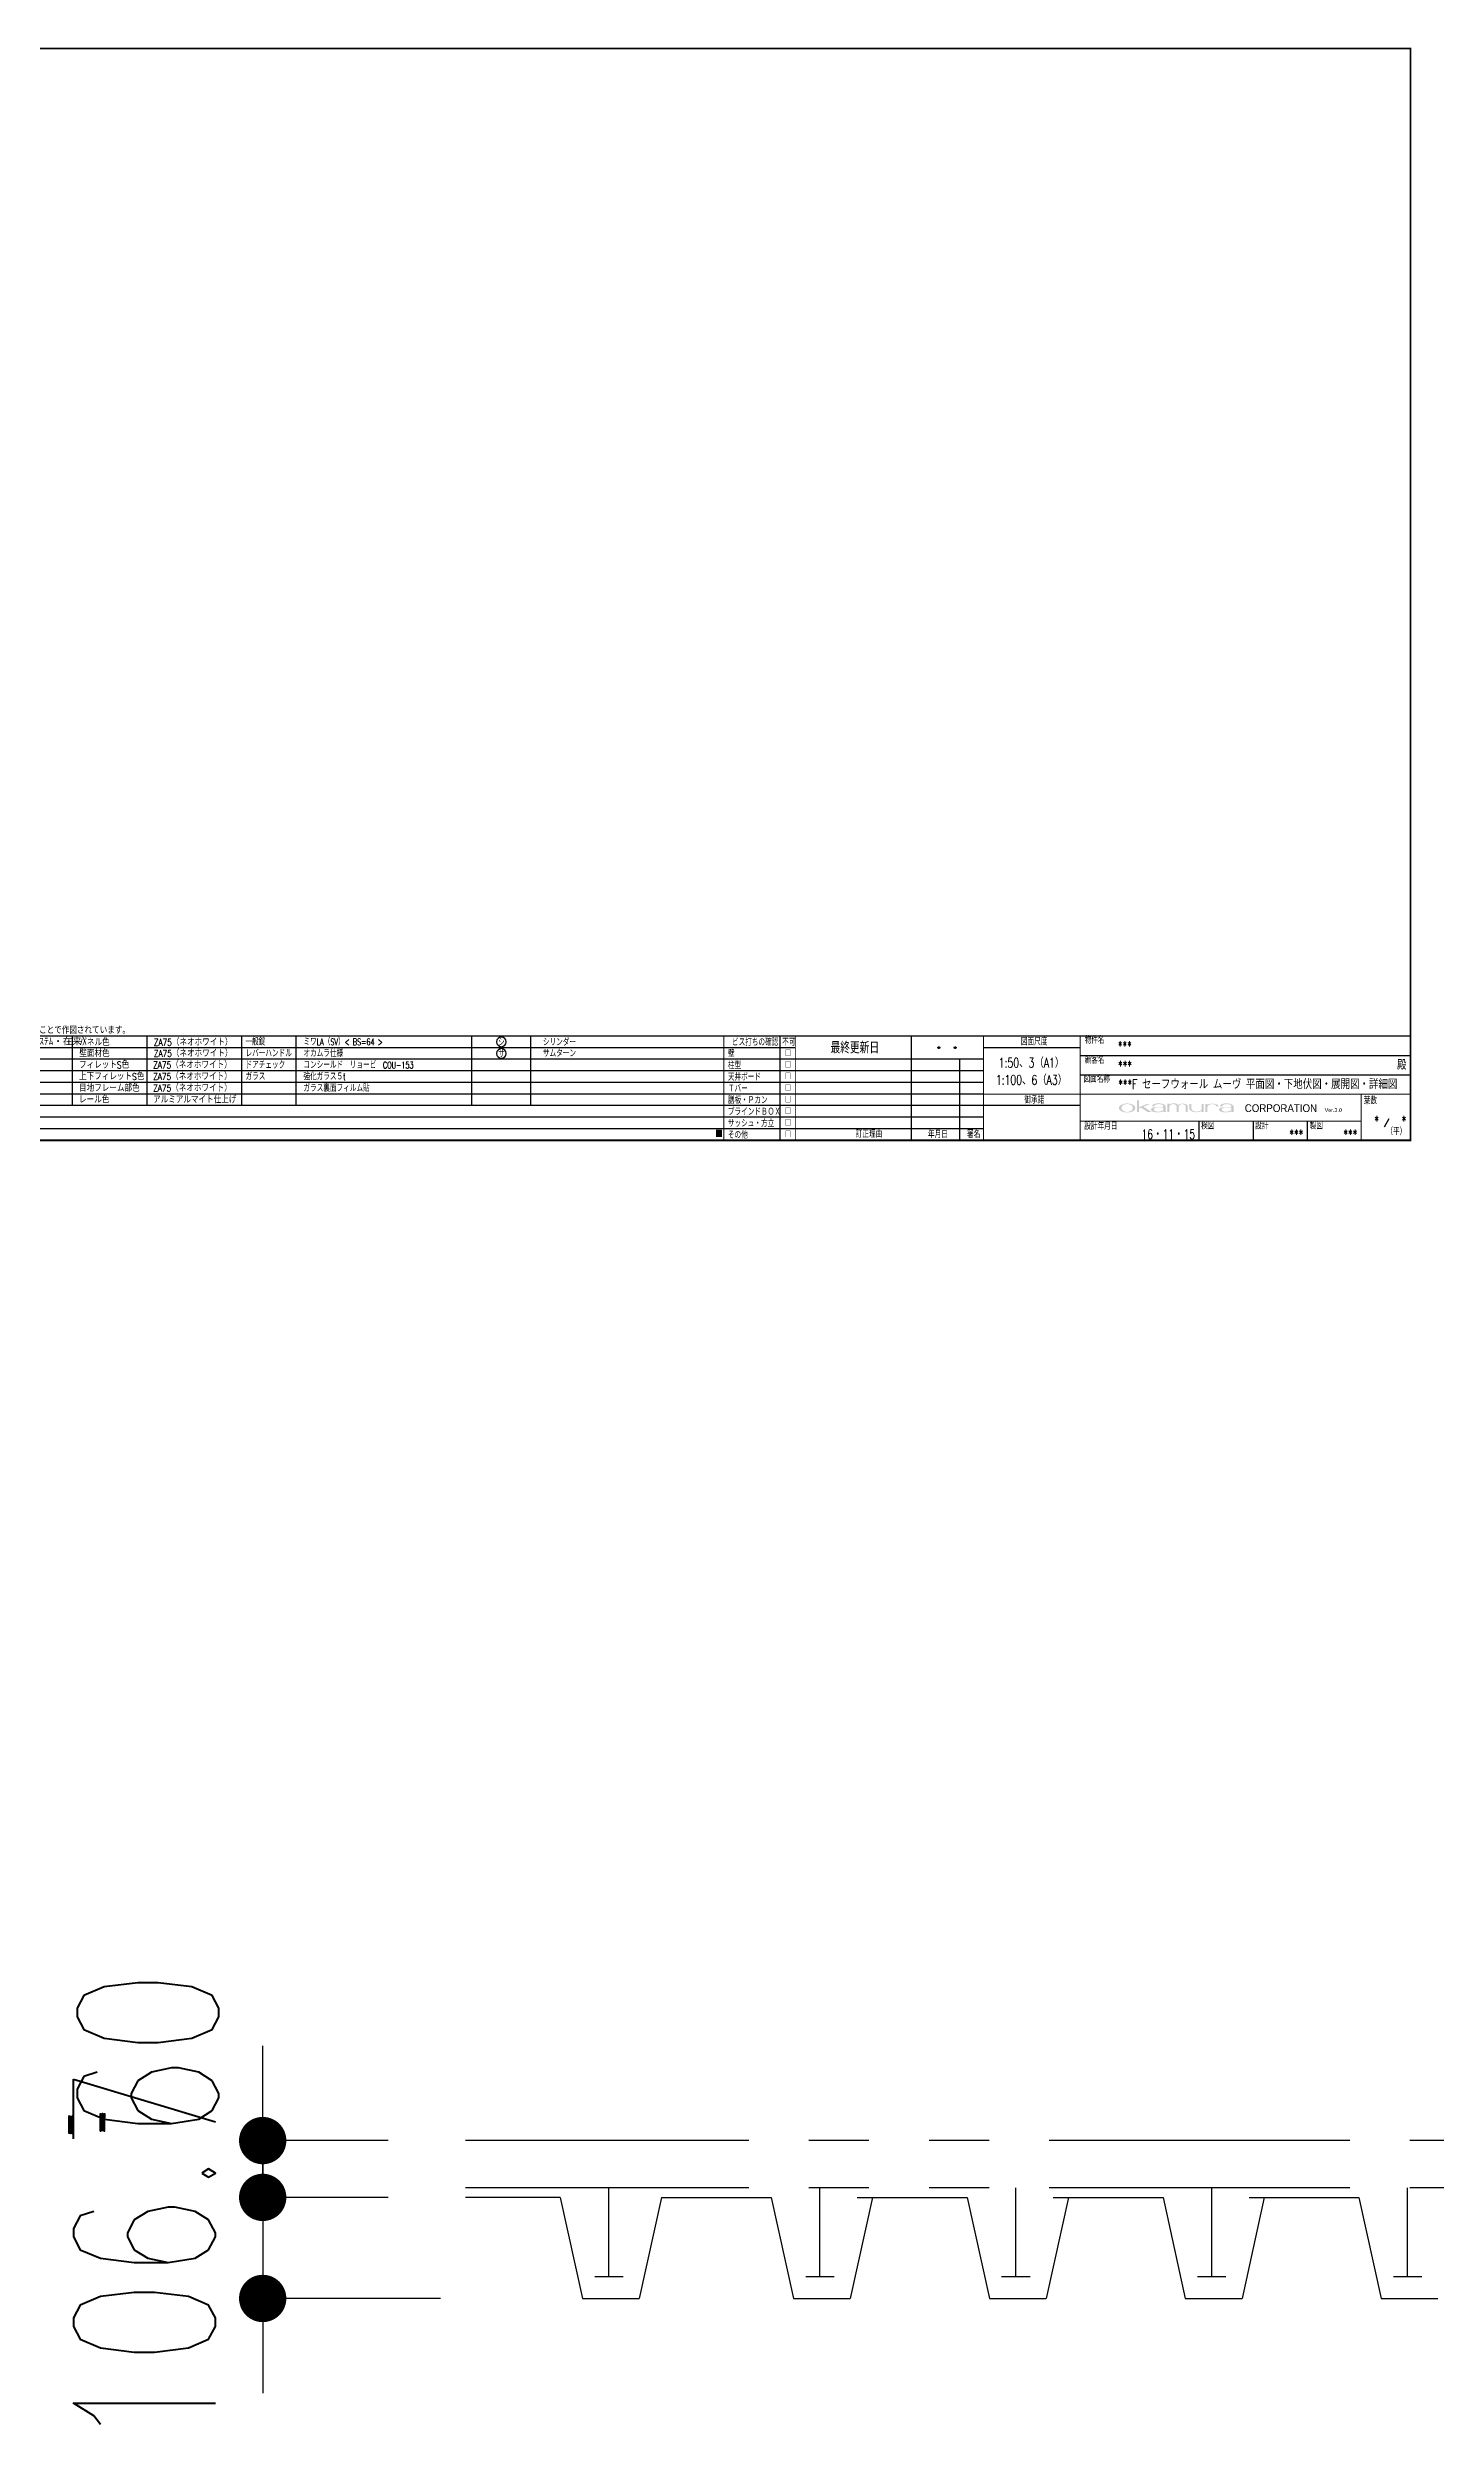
# Model space of a CAD drawing. Header units: inches. Extents: x 0 to 357596, y -35 to 212559.
# Drawn here: x 39809 to 75766, y 109332 to 170826 of the extents above; entities that cross this region are included whole.
import ezdxf
from ezdxf.enums import TextEntityAlignment as Align

# ---------------------------------------------------------------- set-up
doc = ezdxf.new("R2010")
doc.units = ezdxf.units.IN
doc.header["$LTSCALE"] = 10
doc.header["$MEASUREMENT"] = 0
doc.linetypes.add('PHANTOM', pattern=[63.5, 31.75, -6.35, 6.35, -6.35, 6.35, -6.35])
for name, color, linetype in [('_P15_製品寸法', 9, 'Continuous'), ('_グラスウール', 2, 'BATTING'), ('_別途', 6, 'PHANTOM'), ('_図面枠', 7, 'Continuous'), ('_図面補足', 3, 'Continuous'), ('_文字', 3, 'Continuous'), ('_製品', 4, 'Continuous')]:
    doc.layers.add(name, color=color, linetype=linetype)
doc.layers.add('_ポイント', color=1, linetype='Continuous', plot=False)
doc.styles.add('OKAMURA', font='simplex8.shx', dxfattribs={"width": 0.7, "bigfont": 'BIGFONT.shx'})
doc.styles.get("Standard").update_dxf_attribs({"font": 'arial.ttf'})
doc.linetypes.add('BATTING', pattern='A,0.00254,-2.54,[134,ltypeshp.shx,S=2.54,R=0,X=-2.54,Y=0],-5.08,[134,ltypeshp.shx,S=2.54,R=180,X=2.54,Y=0],-2.54', length=10.16254)
doc.dimstyles.new('OKAMURA-050', dxfattribs={"dimscale": 50, "dimtxt": 3, "dimasz": 1, "dimexe": 0, "dimexo": 3, "dimgap": 1, "dimtad": 1, "dimdec": 8, "dimdsep": 46, "dimtxsty": 'OKAMURA', "dimblk1": 'DOT', "dimblk2": 'DOT', "dimsah": 1, "dimcen": 0, "dimclrt": 3, "dimadec": 0, "dimazin": 0, "dimtfac": 1, "dimtdec": 8, "dimtix": 1, "dimtmove": 2, "dimatfit": 3, "dimfxl": 1, "dimtolj": 1, "dimarcsym": 0})
pattern_1 = [(37.5, (0, 0), (-0.32, 9.78826), [0, -7.7216, 0, -8.636, 0, -8.255]), (7.5, (0, 0), (8.99047, 14.3365), [0, -4.1656, 0, -6.9596, 0, -2.667]), (327.5, (-6.248, 0), (15.81985, 0.02874), [0, -2.54, 0, -9.144, 0, -11.938]), (317.5, (-6.248, 0), (15.27113, 4.4586), [0, -1.27, 0, -5.9944, 0, -6.858])]

# ---------------------------------------------------------------- blocks, each defined once
blk = doc.blocks.new('_DOT')
at = {"color": 0, "linetype": 'ByBlock'}
blk.add_line((-0.5, 0), (-1, 0), dxfattribs=at)
at = {"color": 0, "linetype": 'ByBlock', "const_width": 0.5}
blk.add_lwpolyline([(-0.25, 0, 1), (0.25, 0, 1)], format="xyb", close=True, dxfattribs=at)
blk = doc.blocks.new('*D114')
at = {"layer": '_P15_製品寸法', "color": 0, "lineweight": -2, "transparency": 16777216}
for p, q in [((-214.3, 50), (-214.3, 100)), ((-81.8, 0), (-214.3, 0)), ((-214.3, 0), (-214.3, -106.7)), ((-26.5, -106.7), (-214.3, -106.7)), ((-214.3, -156.7), (-214.3, -206.7))]:
    blk.add_line(p, q, dxfattribs=at)
at = {"layer": 'Defpoints', "color": 0, "transparency": 16777216}
for p in [(68.2, 0), (-214.3, -106.7), (123.5, -106.7)]:
    blk.add_point(p, dxfattribs=at)
at = {"layer": '_P15_製品寸法', "color": 0, "lineweight": -2, "transparency": 16777216, "xscale": 50, "yscale": 50, "zscale": 50}
for p, rotation in [((-214.3, 0), 270), ((-214.3, -106.7), 90)]:
    blk.add_blockref('_DOT', p, dxfattribs=dict(at, rotation=rotation))
at = {"layer": '_P15_製品寸法', "color": 3, "transparency": 16777216, "insert": (-339.3, -64.3), "char_height": 150, "attachment_point": 5, "rotation": 90, "style": 'OKAMURA'}
blk.add_mtext('\\A1;106.7', dxfattribs=at)
blk = doc.blocks.new('*D115')
at = {"layer": '_P15_製品寸法', "color": 0, "lineweight": -2, "transparency": 16777216}
for p, q in [((-214.3, 110), (-214.3, 160)), ((-81.8, 60), (-214.3, 60)), ((-214.3, 60), (-214.3, 0)), ((-81.8, 0), (-214.3, 0)), ((-214.3, -50), (-214.3, -100))]:
    blk.add_line(p, q, dxfattribs=at)
at = {"layer": 'Defpoints', "color": 0, "transparency": 16777216}
for p in [(68.2, 60), (-214.3, 0), (68.2, 0)]:
    blk.add_point(p, dxfattribs=at)
at = {"layer": '_P15_製品寸法', "color": 0, "lineweight": -2, "transparency": 16777216, "xscale": 50, "yscale": 50, "zscale": 50}
for p, rotation in [((-214.3, 60), 270), ((-214.3, 0), 90)]:
    blk.add_blockref('_DOT', p, dxfattribs=dict(at, rotation=rotation))
at = {"layer": '_P15_製品寸法', "color": 3, "transparency": 16777216, "insert": (-335.5, 150.2), "char_height": 150, "attachment_point": 5, "rotation": 90, "style": 'OKAMURA'}
blk.add_mtext('\\A1;60', dxfattribs=at)
blk = doc.blocks.new('BOLT')
at = {"layer": '_ポイント'}
blk.add_point((0, 0), dxfattribs=at)
at = {"layer": '_製品'}
for p, q in [((0, 10.969464), (-9.5, 5.484637)), ((-9.5, 5.484637), (-9.5, -5.484636)), ((0, 10.969464), (9.5, 5.484636)), ((9.5, 5.484636), (9.5, -5.484637)), ((-9.5, -5.484636), (0, -10.969464)), ((9.5, -5.484637), (0, -10.969464))]:
    blk.add_line(p, q, dxfattribs=at)
for radius in [9.5, 6]:
    blk.add_circle((0, 0), radius, dxfattribs=at)
blk = doc.blocks.new('ピース')
at = {"layer": '_製品', "ltscale": 2}
for p, q in [((-31, -50), (-31, 0)), ((-31, 0), (31, 0)), ((31, -50), (31, 0)), ((-31, -6), (31, -6)), ((-31, -50), (31, -50))]:
    blk.add_line(p, q, dxfattribs=at)
blk = doc.blocks.new('65ﾗﾝﾅｰ')
at = {"layer": '_製品', "ltscale": 2}
for p, q in [((-33.5, 40), (-33.5, 0)), ((-33.5, 40), (-32.7, 40)), ((-33.5, 0), (33.5, 0)), ((-32.7, 40), (-32.7, 0.8)), ((-32.7, 0.8), (32.7, 0.8)), ((32.7, 40), (32.7, 0.8)), ((33.5, 40), (32.7, 40)), ((33.5, 0), (33.5, 40))]:
    blk.add_line(p, q, dxfattribs=at)
blk = doc.blocks.new('*U97')
at = {"layer": '_製品'}
h = blk.add_hatch(dxfattribs=at)
h.set_pattern_fill('AR-SAND', color=256, scale=0.2, style=0)
h.set_pattern_definition([(37.5, (-647.514, -1076.187), (-0.320006, 9.788265), [0, -7.7216, 0, -8.636, 0, -8.255]), (7.5, (-647.514, -1076.187), (8.99047, 14.3365), [0, -4.1656, 0, -6.9596, 0, -2.667]), (327.5, (-653.762, -1076.187), (15.819847, 0.028744), [0, -2.54, 0, -9.144, 0, -11.938]), (317.5, (-653.762, -1076.187), (15.27113, 4.45859), [0, -1.27, 0, -5.9944, 0, -6.858])])
h.paths.add_polyline_path([(-59, 457), (-46, 457), (-46, 332), (-59, 332)])
h = blk.add_hatch(dxfattribs=at)
h.set_pattern_fill('AR-SAND', color=256, scale=0.2, style=0)
h.set_pattern_definition([(37.5, (-647.514, -1061.168), (-0.320006, 9.788265), [0, -7.7216, 0, -8.636, 0, -8.255]), (7.5, (-647.514, -1061.168), (8.99047, 14.3365), [0, -4.1656, 0, -6.9596, 0, -2.667]), (327.5, (-653.762, -1061.168), (15.819847, 0.028744), [0, -2.54, 0, -9.144, 0, -11.938]), (317.5, (-653.762, -1061.168), (15.27113, 4.45859), [0, -1.27, 0, -5.9944, 0, -6.858])])
h.paths.add_polyline_path([(-59, 0), (-46, 0), (-46, 322), (-59, 322)])
h = blk.add_hatch(dxfattribs=at)
h.set_pattern_fill('AR-SAND', color=256, scale=0.2, style=0)
h.set_pattern_definition([(37.5, (-635.014, -1076.187), (-0.320006, 9.788265), [0, -7.7216, 0, -8.636, 0, -8.255]), (7.5, (-635.014, -1076.187), (8.99047, 14.3365), [0, -4.1656, 0, -6.9596, 0, -2.667]), (327.5, (-641.262, -1076.187), (15.819847, 0.028744), [0, -2.54, 0, -9.144, 0, -11.938]), (317.5, (-641.262, -1076.187), (15.27113, 4.45859), [0, -1.27, 0, -5.9944, 0, -6.858])])
h.paths.add_polyline_path([(-46, 457), (-34, 457), (-34, 332), (-46, 332)])
h = blk.add_hatch(dxfattribs=at)
h.set_pattern_fill('AR-SAND', color=256, scale=0.2, style=0)
h.set_pattern_definition([(37.5, (-635.014, -1061.168), (-0.320006, 9.788265), [0, -7.7216, 0, -8.636, 0, -8.255]), (7.5, (-635.014, -1061.168), (8.99047, 14.3365), [0, -4.1656, 0, -6.9596, 0, -2.667]), (327.5, (-641.262, -1061.168), (15.819847, 0.028744), [0, -2.54, 0, -9.144, 0, -11.938]), (317.5, (-641.262, -1061.168), (15.27113, 4.45859), [0, -1.27, 0, -5.9944, 0, -6.858])])
h.paths.add_polyline_path([(-46, 0), (-34, 0), (-34, 322), (-46, 322)])
h = blk.add_hatch(dxfattribs=at)
h.set_pattern_fill('AR-SAND', color=256, scale=0.2, style=0)
h.set_pattern_definition([(37.5, (-670.014, -1076.187), (-0.320006, 9.788265), [0, -7.7216, 0, -8.636, 0, -8.255]), (7.5, (-670.014, -1076.187), (8.99047, 14.3365), [0, -4.1656, 0, -6.9596, 0, -2.667]), (327.5, (-676.262, -1076.187), (15.819847, 0.028744), [0, -2.54, 0, -9.144, 0, -11.938]), (317.5, (-676.262, -1076.187), (15.27113, 4.45859), [0, -1.27, 0, -5.9944, 0, -6.858])])
h.paths.add_polyline_path([(34, 457), (46, 457), (46, 332), (34, 332)])
h = blk.add_hatch(dxfattribs=at)
h.set_pattern_fill('AR-SAND', color=256, scale=0.2, style=0)
h.set_pattern_definition([(37.5, (-670.014, -1061.187), (-0.320006, 9.788265), [0, -7.7216, 0, -8.636, 0, -8.255]), (7.5, (-670.014, -1061.187), (8.99047, 14.3365), [0, -4.1656, 0, -6.9596, 0, -2.667]), (327.5, (-676.262, -1061.187), (15.819847, 0.028744), [0, -2.54, 0, -9.144, 0, -11.938]), (317.5, (-676.262, -1061.187), (15.27113, 4.45859), [0, -1.27, 0, -5.9944, 0, -6.858])])
h.paths.add_polyline_path([(34, 0), (46, 0), (46, 322), (34, 322)])
h = blk.add_hatch(dxfattribs=at)
h.set_pattern_fill('AR-SAND', color=256, scale=0.2, style=0)
h.set_pattern_definition([(37.5, (-657.514, -1076.187), (-0.320006, 9.788265), [0, -7.7216, 0, -8.636, 0, -8.255]), (7.5, (-657.514, -1076.187), (8.99047, 14.3365), [0, -4.1656, 0, -6.9596, 0, -2.667]), (327.5, (-663.762, -1076.187), (15.819847, 0.028744), [0, -2.54, 0, -9.144, 0, -11.938]), (317.5, (-663.762, -1076.187), (15.27113, 4.45859), [0, -1.27, 0, -5.9944, 0, -6.858])])
h.paths.add_polyline_path([(46, 457), (59, 457), (59, 332), (46, 332)])
h = blk.add_hatch(dxfattribs=at)
h.set_pattern_fill('AR-SAND', color=256, scale=0.2, style=0)
h.set_pattern_definition([(37.5, (-657.514, -1061.187), (-0.320006, 9.788265), [0, -7.7216, 0, -8.636, 0, -8.255]), (7.5, (-657.514, -1061.187), (8.99047, 14.3365), [0, -4.1656, 0, -6.9596, 0, -2.667]), (327.5, (-663.762, -1061.187), (15.819847, 0.028744), [0, -2.54, 0, -9.144, 0, -11.938]), (317.5, (-663.762, -1061.187), (15.27113, 4.45859), [0, -1.27, 0, -5.9944, 0, -6.858])])
h.paths.add_polyline_path([(46, 0), (59, 0), (59, 322), (46, 322)])
at = {"layer": '_グラスウール', "ltscale": 4}
for points in [[(0, 332), (0, 457), (0, 457)], [(0, 0), (0, 322), (0, 322)]]:
    blk.add_lwpolyline(points, dxfattribs=at)
at = {"layer": '_ポイント'}
blk.add_point((0, 457), dxfattribs=at)
at = {"layer": '_製品'}
for p, q in [((-59, 332), (-59, 457)), ((-59, 0), (-59, 322)), ((-46, 332), (-46, 457)), ((-46, 457), (-34, 457)), ((-46, 0), (-46, 322)), ((-34, 0), (-46, 0)), ((-34, 332), (-34, 457)), ((-34, 0), (-34, 322)), ((34, 332), (34, 457)), ((34, 457), (46, 457)), ((34, 0), (34, 322)), ((46, 0), (34, 0)), ((46, 332), (46, 457)), ((46, 0), (46, 322)), ((59, 332), (59, 457)), ((59, 0), (59, 322))]:
    blk.add_line(p, q, dxfattribs=at)
at = {"layer": 'Defpoints', "ltscale": 2}
for points in [[(-59, 457), (-46, 457), (-46, 332), (-59, 332)], [(-59, 0), (-46, 0), (-46, 322), (-59, 322)], [(-46, 457), (-34, 457), (-34, 332), (-46, 332)], [(-46, 0), (-34, 0), (-34, 322), (-46, 322)], [(34, 457), (46, 457), (46, 332), (34, 332)], [(34, 0), (46, 0), (46, 322), (34, 322)], [(46, 457), (59, 457), (59, 332), (46, 332)], [(46, 0), (59, 0), (59, 322), (46, 322)]]:
    blk.add_lwpolyline(points, close=True, dxfattribs=at)
at = {"layer": '_製品'}
for name, p in [('65ﾗﾝﾅｰ', (0, 65)), ('ピース', (0, 65)), ('BOLT', (0, 40))]:
    blk.add_blockref(name, p, dxfattribs=at)
blk = doc.blocks.new('*U96')
at = {"layer": '_製品'}
h = blk.add_hatch(dxfattribs=at)
h.set_pattern_fill('AR-SAND', color=256, scale=0.2, style=0)
h.set_pattern_definition(pattern_1)
h.paths.add_polyline_path([(-46, 332), (-33, 332), (-33, 457), (-46, 457)])
h.paths.add_polyline_path([(-46, 0), (-33, 0), (-33, 322), (-46, 322)])
at = {"layer": '_製品', "ltscale": 2}
h = blk.add_hatch(dxfattribs=at)
h.set_pattern_fill('AR-SAND', color=256, scale=0.2, style=0)
h.set_pattern_definition(pattern_1)
h.paths.add_polyline_path([(34, 332), (46, 332), (46, 457), (34, 457)])
h.paths.add_polyline_path([(34, 0), (46, 0), (46, 322), (34, 322)])
at = {"layer": '_グラスウール', "ltscale": 4}
for points in [[(0, 332), (0, 457), (0, 457)], [(0, 0), (0, 322), (0, 322)]]:
    blk.add_lwpolyline(points, dxfattribs=at)
at = {"layer": '_ポイント', "ltscale": 2}
blk.add_point((0, 0), dxfattribs=at)
blk.add_point((0, 0), dxfattribs=at)
at = {"layer": '_製品', "ltscale": 2}
for p, q in [((-33, 457), (-46, 457)), ((-46, 457), (-46, 332)), ((-46, 0), (-46, 322)), ((-33, 0), (-46, 0)), ((-33, 332), (-33, 457)), ((-33, 322), (-33, 0)), ((46, 457), (34, 457)), ((34, 457), (34, 332)), ((34, 322), (34, 0)), ((34, 0), (46, 0)), ((46, 332), (46, 457)), ((46, 0), (46, 322))]:
    blk.add_line(p, q, dxfattribs=at)
at = {"layer": 'Defpoints'}
for points in [[(-46, 332), (-46, 457), (-33, 457), (-33, 332)], [(-33, 322), (-33, 0), (-46, 0), (-46, 322)], [(34, 332), (34, 457), (46, 457), (46, 332)], [(46, 322), (46, 0), (34, 0), (34, 322)]]:
    blk.add_lwpolyline(points, close=True, dxfattribs=at)
at = {"layer": '_製品'}
for name, p in [('65ﾗﾝﾅｰ', (0, 65)), ('ピース', (0, 65)), ('BOLT', (0, 40))]:
    blk.add_blockref(name, p, dxfattribs=at)
blk = doc.blocks.new('KYHIEU')
blk.add_circle((125, 0), 125)
at = {"style": 'OKAMURA', "width": 0.7}
blk.add_attdef('サ', text='', height=175, dxfattribs=at).set_placement((125, 0), align=Align.MIDDLE)
blk = doc.blocks.new('Zuwaku_A1')
at = {"layer": '_図面枠', "linetype": 'Continuous'}
h = blk.add_hatch(color=7, dxfattribs=at)
edge = h.paths.add_edge_path()
edge.add_ellipse((656.3, 16.8), major_axis=(-4.3, 0), ratio=0.54777, start_angle=0, end_angle=360)
edge = h.paths.add_edge_path(flags=16)
edge.add_ellipse((656.3, 16.8), major_axis=(-2.96, 0), ratio=0.693584, start_angle=0, end_angle=360)
h.paths.add_polyline_path([(664.7, 17.5), (668.1, 18.9), (666.6, 18.9), (662.5, 17.2), (662.5, 20.7), (661.4, 20.7), (661.4, 14.7), (662.5, 14.7), (662.5, 16.6), (663.5, 17), (666.9, 14.7), (669, 14.7)])
edge = h.paths.add_edge_path()
edge.add_spline(control_points=[(676.3, 15.2), (676.3, 15.2), (676.3, 17.5), (676.3, 17.5)], knot_values=[0, 0, 0, 0, 1, 1, 1, 1], degree=3, periodic=0)
edge.add_spline(control_points=[(676.3, 17.5), (676.3, 18.1), (675.3, 19.2), (672.7, 19.2)], knot_values=[1, 1, 1, 1, 2, 2, 2, 2], degree=3, periodic=0)
edge.add_spline(control_points=[(672.7, 19.2), (670.8, 19.2), (669.2, 18.7), (669.2, 17.7)], knot_values=[2, 2, 2, 2, 3, 3, 3, 3], degree=3, periodic=0)
edge.add_line((669.2, 17.7), (670.4, 17.7))
edge.add_spline(control_points=[(670.4, 17.7), (670.4, 17.9), (670.5, 18.8), (672.8, 18.8)], knot_values=[5, 5, 5, 5, 6, 6, 6, 6], degree=3, periodic=0)
edge.add_spline(control_points=[(672.8, 18.8), (674.9, 18.8), (675, 18), (675.1, 17.7)], knot_values=[6, 6, 6, 6, 7, 7, 7, 7], degree=3, periodic=0)
edge.add_spline(control_points=[(675.1, 17.7), (675.1, 17.7), (675.1, 17.5), (675, 17.4)], knot_values=[7, 7, 7, 7, 8, 8, 8, 8], degree=3, periodic=0)
edge.add_spline(control_points=[(675, 17.4), (674.9, 17.2), (674.4, 17.2), (674.4, 17.2)], knot_values=[8, 8, 8, 8, 9, 9, 9, 9], degree=3, periodic=0)
edge.add_spline(control_points=[(674.4, 17.2), (673.9, 17.1), (670.8, 17.2), (670.8, 17.2)], knot_values=[9, 9, 9, 9, 10, 10, 10, 10], degree=3, periodic=0)
edge.add_spline(control_points=[(670.8, 17.2), (670.1, 17.2), (668.6, 16.8), (668.6, 15.9)], knot_values=[10, 10, 10, 10, 11, 11, 11, 11], degree=3, periodic=0)
edge.add_spline(control_points=[(668.6, 15.9), (668.6, 15.1), (670.2, 14.5), (672.1, 14.5)], knot_values=[11, 11, 11, 11, 12, 12, 12, 12], degree=3, periodic=0)
edge.add_spline(control_points=[(672.1, 14.5), (673.2, 14.5), (674.2, 14.7), (674.9, 15)], knot_values=[12, 12, 12, 12, 13, 13, 13, 13], degree=3, periodic=0)
edge.add_spline(control_points=[(674.9, 15), (674.9, 15), (675, 15.1), (675.1, 15)], knot_values=[13, 13, 13, 13, 14, 14, 14, 14], degree=3, periodic=0)
edge.add_spline(control_points=[(675.1, 15), (675.1, 14.9), (675.2, 14.8), (675.4, 14.8), (675.5, 14.8), (676.3, 14.8), (676.3, 14.8)], knot_values=[14, 14, 14, 14, 15, 15, 15, 16, 16, 16, 16], degree=3, periodic=0)
edge.add_spline(control_points=[(676.3, 14.8), (676.3, 14.8), (676.4, 14.8), (676.4, 14.8), (676.4, 14.8), (676.3, 15.1), (676.3, 15.2)], knot_values=[16, 16, 16, 16, 17, 17, 17, 18, 18, 18, 18], degree=3, periodic=0)
edge = h.paths.add_edge_path(flags=16)
edge.add_spline(control_points=[(670.1, 16), (670.1, 16.3), (670.4, 16.9), (671.3, 16.9)], knot_values=[3, 3, 3, 3, 4, 4, 4, 4], degree=3, periodic=0)
edge.add_spline(control_points=[(671.3, 16.9), (671.3, 16.9), (674.9, 16.9), (674.9, 16.9)], knot_values=[4, 4, 4, 4, 5, 5, 5, 5], degree=3, periodic=0)
edge.add_spline(control_points=[(674.9, 16.9), (675, 16.9), (675.1, 16.8), (675.1, 16.7)], knot_values=[5, 5, 5, 5, 6, 6, 6, 6], degree=3, periodic=0)
edge.add_spline(control_points=[(675.1, 16.7), (675.1, 16.7), (675.1, 16.7), (675.1, 16.7)], knot_values=[6, 6, 6, 6, 7, 7, 7, 7], degree=3, periodic=0)
edge.add_spline(control_points=[(675.1, 16.7), (675.1, 16.7), (675.1, 16), (675.1, 16)], knot_values=[0, 0, 0, 0, 1, 1, 1, 1], degree=3, periodic=0)
edge.add_spline(control_points=[(675.1, 16), (675.1, 15.4), (673.6, 14.9), (672.2, 14.9)], knot_values=[1, 1, 1, 1, 2, 2, 2, 2], degree=3, periodic=0)
edge.add_spline(control_points=[(672.2, 14.9), (671, 14.9), (670.1, 15.4), (670.1, 16)], knot_values=[2, 2, 2, 2, 3, 3, 3, 3], degree=3, periodic=0)
edge = h.paths.add_edge_path()
edge.add_spline(control_points=[(678.2, 17.5), (678.2, 18.3), (679.1, 18.8), (680.1, 18.8)], knot_values=[8, 8, 8, 8, 9, 9, 9, 9], degree=3, periodic=0)
edge.add_spline(control_points=[(680.1, 18.8), (681.1, 18.8), (681.9, 18.3), (681.9, 17.8)], knot_values=[9, 9, 9, 9, 10, 10, 10, 10], degree=3, periodic=0)
edge.add_spline(control_points=[(681.9, 17.8), (681.9, 17.8), (681.9, 14.7), (681.9, 14.7)], knot_values=[10, 10, 10, 10, 11, 11, 11, 11], degree=3, periodic=0)
edge.add_spline(control_points=[(681.9, 14.7), (681.9, 14.7), (683, 14.7), (683, 14.7)], knot_values=[11, 11, 11, 11, 12, 12, 12, 12], degree=3, periodic=0)
edge.add_spline(control_points=[(683, 14.7), (683, 14.7), (683, 17.6), (683, 17.6)], knot_values=[12, 12, 12, 12, 13, 13, 13, 13], degree=3, periodic=0)
edge.add_spline(control_points=[(683, 17.6), (683, 17.6), (683, 17.6), (683, 17.6)], knot_values=[13, 13, 13, 13, 13.99999, 13.99999, 13.99999, 13.99999], degree=3, periodic=0)
edge.add_spline(control_points=[(683, 17.6), (683, 18.1), (683.8, 18.8), (684.8, 18.8)], knot_values=[14, 14, 14, 14, 15, 15, 15, 15], degree=3, periodic=0)
edge.add_spline(control_points=[(684.8, 18.8), (685.8, 18.8), (686.6, 18.3), (686.6, 17.8)], knot_values=[15, 15, 15, 15, 16, 16, 16, 16], degree=3, periodic=0)
edge.add_spline(control_points=[(686.6, 17.8), (686.6, 17.8), (686.6, 14.7), (686.6, 14.7)], knot_values=[16, 16, 16, 16, 17, 17, 17, 17], degree=3, periodic=0)
edge.add_spline(control_points=[(686.6, 14.7), (686.6, 14.7), (687.7, 14.7), (687.7, 14.7)], knot_values=[17, 17, 17, 17, 18, 18, 18, 18], degree=3, periodic=0)
edge.add_spline(control_points=[(687.7, 14.7), (687.7, 14.7), (687.7, 17.8), (687.7, 17.8)], knot_values=[18, 18, 18, 18, 19, 19, 19, 19], degree=3, periodic=0)
edge.add_spline(control_points=[(687.7, 17.8), (687.7, 18.3), (686.5, 19.1), (685.1, 19.1)], knot_values=[19, 19, 19, 19, 20, 20, 20, 20], degree=3, periodic=0)
edge.add_spline(control_points=[(685.1, 19.1), (684.1, 19.1), (683.2, 18.8), (682.7, 18.3)], knot_values=[0, 0, 0, 0, 1, 1, 1, 1], degree=3, periodic=0)
edge.add_spline(control_points=[(682.7, 18.3), (682.3, 18.9), (681.5, 19.2), (680.4, 19.2)], knot_values=[1, 1, 1, 1, 2, 2, 2, 2], degree=3, periodic=0)
edge.add_spline(control_points=[(680.4, 19.2), (679.6, 19.2), (678.8, 19), (678.2, 18.7)], knot_values=[2, 2, 2, 2, 3, 3, 3, 3], degree=3, periodic=0)
edge.add_spline(control_points=[(678.2, 18.7), (678.2, 18.7), (678.2, 19.1), (678.2, 19.1)], knot_values=[3, 3, 3, 3, 4, 4, 4, 4], degree=3, periodic=0)
edge.add_spline(control_points=[(678.2, 19.1), (678.2, 19.1), (677.1, 19.1), (677.1, 19.1)], knot_values=[4, 4, 4, 4, 5, 5, 5, 5], degree=3, periodic=0)
edge.add_spline(control_points=[(677.1, 19.1), (677.1, 19.1), (677.1, 14.7), (677.1, 14.7)], knot_values=[5, 5, 5, 5, 6, 6, 6, 6], degree=3, periodic=0)
edge.add_spline(control_points=[(677.1, 14.7), (677.1, 14.7), (678.2, 14.7), (678.2, 14.7)], knot_values=[6, 6, 6, 6, 7, 7, 7, 7], degree=3, periodic=0)
edge.add_spline(control_points=[(678.2, 14.7), (678.2, 14.7), (678.2, 17.5), (678.2, 17.5)], knot_values=[7, 7, 7, 7, 8, 8, 8, 8], degree=3, periodic=0)
edge = h.paths.add_edge_path()
edge.add_spline(control_points=[(689.6, 16.4), (689.6, 16.4), (689.6, 18.9), (689.6, 18.9)], knot_values=[3, 3, 3, 3, 4, 4, 4, 4], degree=3, periodic=0)
edge.add_spline(control_points=[(689.6, 18.9), (689.6, 18.9), (688.5, 18.9), (688.5, 18.9)], knot_values=[4, 4, 4, 4, 5, 5, 5, 5], degree=3, periodic=0)
edge.add_spline(control_points=[(688.5, 18.9), (688.5, 18.9), (688.5, 16.5), (688.5, 16.5)], knot_values=[5, 5, 5, 5, 6, 6, 6, 6], degree=3, periodic=0)
edge.add_spline(control_points=[(688.5, 16.5), (688.5, 15.5), (690, 14.6), (691.9, 14.6)], knot_values=[6, 6, 6, 6, 7, 7, 7, 7], degree=3, periodic=0)
edge.add_spline(control_points=[(691.9, 14.6), (692.9, 14.6), (694, 14.8), (694.8, 15.2)], knot_values=[7, 7, 7, 7, 8, 8, 8, 8], degree=3, periodic=0)
edge.add_spline(control_points=[(694.8, 15.2), (694.8, 15.2), (694.8, 14.7), (694.8, 14.7)], knot_values=[8, 8, 8, 8, 9, 9, 9, 9], degree=3, periodic=0)
edge.add_spline(control_points=[(694.8, 14.7), (694.8, 14.7), (695.9, 14.7), (695.9, 14.7)], knot_values=[9, 9, 9, 9, 10, 10, 10, 10], degree=3, periodic=0)
edge.add_spline(control_points=[(695.9, 14.7), (695.9, 14.7), (695.9, 18.9), (695.9, 18.9)], knot_values=[10, 10, 10, 10, 11, 11, 11, 11], degree=3, periodic=0)
edge.add_spline(control_points=[(695.9, 18.9), (695.9, 18.9), (694.8, 18.9), (694.8, 18.9)], knot_values=[11, 11, 11, 11, 12, 12, 12, 12], degree=3, periodic=0)
edge.add_spline(control_points=[(694.8, 18.9), (694.8, 18.9), (694.8, 16), (694.8, 16)], knot_values=[0, 0, 0, 0, 1, 1, 1, 1], degree=3, periodic=0)
edge.add_spline(control_points=[(694.8, 16), (694.7, 15.4), (693.3, 14.9), (692.1, 14.9)], knot_values=[1, 1, 1, 1, 2, 2, 2, 2], degree=3, periodic=0)
edge.add_spline(control_points=[(692.1, 14.9), (690.4, 14.9), (689.6, 15.8), (689.6, 16.4)], knot_values=[2, 2, 2, 2, 3, 3, 3, 3], degree=3, periodic=0)
edge = h.paths.add_edge_path()
edge.add_spline(control_points=[(697.9, 17.5), (697.9, 17.5), (697.9, 17.5), (697.9, 17.5)], knot_values=[6, 6, 6, 6, 6.99999, 6.99999, 6.99999, 6.99999], degree=3, periodic=0)
edge.add_spline(control_points=[(697.9, 17.5), (697.9, 18.1), (699.1, 18.8), (700.5, 18.8)], knot_values=[7, 7, 7, 7, 8, 8, 8, 8], degree=3, periodic=0)
edge.add_spline(control_points=[(700.5, 18.8), (701.8, 18.8), (702.3, 18.2), (702.4, 17.7)], knot_values=[8, 8, 8, 8, 9, 9, 9, 9], degree=3, periodic=0)
edge.add_spline(control_points=[(702.4, 17.7), (702.4, 17.7), (703.8, 17.7), (703.8, 17.7)], knot_values=[9, 9, 9, 9, 10, 10, 10, 10], degree=3, periodic=0)
edge.add_spline(control_points=[(703.8, 17.7), (703.5, 18.4), (702.7, 19), (700.6, 19)], knot_values=[10, 10, 10, 10, 11, 11, 11, 11], degree=3, periodic=0)
edge.add_spline(control_points=[(700.6, 19), (699.5, 19), (698.5, 18.8), (697.9, 18.5)], knot_values=[0, 0, 0, 0, 1, 1, 1, 1], degree=3, periodic=0)
edge.add_spline(control_points=[(697.9, 18.5), (697.9, 18.5), (697.9, 18.9), (697.9, 18.9)], knot_values=[1, 1, 1, 1, 2, 2, 2, 2], degree=3, periodic=0)
edge.add_spline(control_points=[(697.9, 18.9), (697.9, 18.9), (696.7, 18.9), (696.7, 18.9)], knot_values=[2, 2, 2, 2, 3, 3, 3, 3], degree=3, periodic=0)
edge.add_spline(control_points=[(696.7, 18.9), (696.7, 18.9), (696.7, 14.7), (696.7, 14.7)], knot_values=[3, 3, 3, 3, 4, 4, 4, 4], degree=3, periodic=0)
edge.add_spline(control_points=[(696.7, 14.7), (696.7, 14.7), (697.9, 14.7), (697.9, 14.7)], knot_values=[4, 4, 4, 4, 5, 5, 5, 5], degree=3, periodic=0)
edge.add_spline(control_points=[(697.9, 14.7), (697.9, 14.7), (697.9, 17.5), (697.9, 17.5)], knot_values=[5, 5, 5, 5, 6, 6, 6, 6], degree=3, periodic=0)
edge = h.paths.add_edge_path()
edge.add_spline(control_points=[(711.4, 15.2), (711.4, 15.2), (711.4, 17.5), (711.4, 17.5)], knot_values=[0, 0, 0, 0, 1, 1, 1, 1], degree=3, periodic=0)
edge.add_spline(control_points=[(711.4, 17.5), (711.4, 18.1), (710.5, 19.2), (707.9, 19.2)], knot_values=[1, 1, 1, 1, 2, 2, 2, 2], degree=3, periodic=0)
edge.add_spline(control_points=[(707.9, 19.2), (706, 19.2), (704.4, 18.7), (704.4, 17.7)], knot_values=[2, 2, 2, 2, 3, 3, 3, 3], degree=3, periodic=0)
edge.add_line((704.4, 17.7), (705.6, 17.7))
edge.add_spline(control_points=[(705.6, 17.7), (705.6, 17.9), (705.7, 18.8), (707.9, 18.8)], knot_values=[5, 5, 5, 5, 6, 6, 6, 6], degree=3, periodic=0)
edge.add_spline(control_points=[(707.9, 18.8), (710.1, 18.8), (710.2, 18), (710.2, 17.7)], knot_values=[6, 6, 6, 6, 7, 7, 7, 7], degree=3, periodic=0)
edge.add_spline(control_points=[(710.2, 17.7), (710.2, 17.7), (710.3, 17.5), (710.2, 17.4)], knot_values=[7, 7, 7, 7, 8, 8, 8, 8], degree=3, periodic=0)
edge.add_spline(control_points=[(710.2, 17.4), (710.1, 17.2), (709.6, 17.2), (709.6, 17.2)], knot_values=[8, 8, 8, 8, 9, 9, 9, 9], degree=3, periodic=0)
edge.add_spline(control_points=[(709.6, 17.2), (709.1, 17.1), (706, 17.2), (706, 17.2)], knot_values=[9, 9, 9, 9, 10, 10, 10, 10], degree=3, periodic=0)
edge.add_spline(control_points=[(706, 17.2), (705.3, 17.2), (703.8, 16.8), (703.8, 15.9)], knot_values=[10, 10, 10, 10, 11, 11, 11, 11], degree=3, periodic=0)
edge.add_spline(control_points=[(703.8, 15.9), (703.8, 15.1), (705.4, 14.5), (707.3, 14.5)], knot_values=[11, 11, 11, 11, 12, 12, 12, 12], degree=3, periodic=0)
edge.add_spline(control_points=[(707.3, 14.5), (708.4, 14.5), (709.4, 14.7), (710.1, 15)], knot_values=[12, 12, 12, 12, 13, 13, 13, 13], degree=3, periodic=0)
edge.add_spline(control_points=[(710.1, 15), (710.1, 15), (710.2, 15.1), (710.2, 15)], knot_values=[13, 13, 13, 13, 14, 14, 14, 14], degree=3, periodic=0)
edge.add_spline(control_points=[(710.2, 15), (710.3, 14.9), (710.4, 14.8), (710.5, 14.8), (710.7, 14.8), (711.5, 14.8), (711.5, 14.8)], knot_values=[14, 14, 14, 14, 15, 15, 15, 16, 16, 16, 16], degree=3, periodic=0)
edge.add_spline(control_points=[(711.5, 14.8), (711.5, 14.8), (711.6, 14.8), (711.6, 14.8), (711.6, 14.8), (711.4, 15.1), (711.4, 15.2)], knot_values=[16, 16, 16, 16, 17, 17, 17, 18, 18, 18, 18], degree=3, periodic=0)
edge = h.paths.add_edge_path(flags=16)
edge.add_spline(control_points=[(710.3, 16), (710.3, 16), (710.3, 16.7), (710.3, 16.7)], knot_values=[0, 0, 0, 0, 1, 1, 1, 1], degree=3, periodic=0)
edge.add_spline(control_points=[(710.3, 16.7), (710.3, 16.8), (710.2, 16.9), (710.1, 16.9)], knot_values=[5, 5, 5, 5, 6, 6, 6, 6], degree=3, periodic=0)
edge.add_spline(control_points=[(710.1, 16.9), (710.1, 16.9), (706.5, 16.9), (706.5, 16.9)], knot_values=[4, 4, 4, 4, 5, 5, 5, 5], degree=3, periodic=0)
edge.add_spline(control_points=[(706.5, 16.9), (705.5, 16.9), (705.2, 16.3), (705.2, 16)], knot_values=[3, 3, 3, 3, 4, 4, 4, 4], degree=3, periodic=0)
edge.add_spline(control_points=[(705.2, 16), (705.2, 15.4), (706.2, 14.9), (707.4, 14.9)], knot_values=[2, 2, 2, 2, 3, 3, 3, 3], degree=3, periodic=0)
edge.add_spline(control_points=[(707.4, 14.9), (708.7, 14.9), (710.3, 15.4), (710.3, 16)], knot_values=[1, 1, 1, 1, 2, 2, 2, 2], degree=3, periodic=0)
at = {"layer": '_図面枠', "color": 7}
for p, q in [((476.5, 54), (476.5, 0)), ((632, 44), (803, 44)), ((632, 34), (803, 34))]:
    blk.add_line(p, q, dxfattribs=at)
at = {"layer": '_図面枠', "color": 7, "linetype": 'Continuous'}
for p, q in [((544.5, 54), (544.5, 0)), ((484.5, 48), (0, 48)), ((582, 42), (0, 42)), ((569.5, 42), (569.5, 0)), ((632, 48), (582, 48)), ((582, 36), (0, 36)), ((582, 30), (0, 30)), ((484.5, 24), (0, 24)), ((632, 18), (0, 18)), ((582, 24), (484.5, 24)), ((582, 12), (0, 12)), ((582, 6), (0, 6)), ((693.5, 10), (693.5, 0)), ((721.5, 10), (721.5, 0)), ((749.5, 10), (749.5, 0)), ((789.6, 7), (791.9, 11.4))]:
    blk.add_line(p, q, dxfattribs=at)
at = {"layer": '_図面枠', "color": 7, "const_width": 1}
blk.add_lwpolyline([(803, 565), (0, 565), (0, 0), (803, 0)], close=True, dxfattribs=at)
at = {"layer": '_図面枠', "color": 7}
for points, const_width in [([(0, 54), (803, 54)], 0.7), ([(582, 24), (803, 24)], 0.5), ([(632, 10), (777.5, 10)], 0.5)]:
    blk.add_lwpolyline(points, dxfattribs=dict(at, const_width=const_width))
at = {"layer": '_図面枠', "color": 7, "linetype": 'Continuous', "const_width": 0.5}
for points in [[(447.5, 54), (447.5, 0)], [(484.5, 54), (484.5, 0)], [(582, 54), (582, 0)], [(632, 54), (632, 0)], [(777.5, 24), (777.5, 0)]]:
    blk.add_lwpolyline(points, dxfattribs=at)
at = {"layer": '_図面枠', "color": 7, "linetype": 'Continuous'}
for centre, radius in [((558.8, 48), 0.5), ((558.8, 48), 0.25), ((567.3, 48), 0.5), ((567.3, 48), 0.25)]:
    blk.add_circle(centre, radius, dxfattribs=at)
at = {"layer": '_図面枠', "color": 3, "style": 'OKAMURA', "width": 0.7}
for s, height, p in [('ビス打ちの確認', 3.5, (451.7, 49)), ('不可', 3.5, (477.7, 49)), ('最終更新日', 6, (502.7, 45)), ('図面尺度 ', 3.5, (601.3, 49.3)), ('物件名 ', 3.5, (634.3, 50.1)), ('壁', 3.5, (449.6, 43)), ('柱型', 3.5, (449.6, 37)), ('顧客名 ', 3.5, (634.3, 39.8)), ('殿', 5, (796, 36.6)), ('天井ボード', 3.5, (449.6, 31)), ('Ｔバー', 3.5, (449.6, 25)), ('図面名称 ', 3.5, (633.7, 30)), ('膳板・Ｐカン', 3.5, (449.6, 19)), ('ブラインドＢＯＸ', 3.5, (449.6, 13)), ('御承諾', 3.5, (603.1, 19.1)), ('葉数 ', 3.5, (778.8, 18.8)), ('サッシュ・方立', 3.5, (449.6, 7)), ('その他', 3.5, (449.6, 1)), ('訂正理由 ', 3.5, (515.8, 1.5)), ('年月日 ', 3.5, (553.2, 1.3)), ('署名 ', 3.5, (573.4, 1.4)), ('設計年月日 ', 3.5, (634.1, 5.6)), ('検図 ', 3.5, (694.6, 5.8)), ('設計 ', 3.5, (722.6, 5.8)), ('製図 ', 3.5, (750.8, 5.8))]:
    blk.add_text(s, height=height, dxfattribs=at).set_placement(p)
at = {"layer": '_図面枠', "color": 7, "linetype": 'Continuous', "width": 0.9}
for s, height, p in [('CORPORATION', 4, (717.2, 14.7)), ('Ver.3.0', 2, (758.6, 14.7))]:
    blk.add_text(s, height=height, dxfattribs=at).set_placement(p)
at = {"layer": '_図面枠', "color": 3, "style": 'OKAMURA', "flags": 8}
for tag, p, height, width in [('備考欄01', (3, 49.5), 3.5, 0.7), ('BUKKENNAME', (651.5, 46.4), 5, 0.7), ('備考欄02', (3, 43.5), 3.5, 0.7), ('備考欄03', (3, 37.5), 3.5, 0.7), ('ビス打ち確認01', (479.2, 43.5), 3, 0.7), ('ビス打ち確認02', (479.2, 37.5), 3, 0.7), ('図面更新内容01', (487.5, 37.5), 3, 0.7), ('KOKYAKUNAME', (651.6, 36.2), 5, 0.7), ('備考欄04', (3, 31.5), 3.5, 0.7), ('備考欄05', (3, 25.5), 3.5, 0.7), ('ビス打ち確認03', (479.2, 31.5), 3, 0.7), ('ビス打ち確認04', (479.2, 25.5), 3, 0.7), ('図面更新内容02', (487.5, 31.5), 3, 0.7), ('図面更新内容03', (487.5, 25.5), 3, 0.7), ('ZUMENNAME(FREE_INPUT)', (651.7, 26.6), 5, 0.7), ('備考欄06', (3, 19.5), 3.5, 0.7), ('備考欄07', (3, 13.5), 3.5, 0.7), ('ビス打ち確認05', (479.2, 19.5), 3, 0.7), ('ビス打ち確認06', (479.2, 13.5), 3, 0.7), ('図面更新内容04', (487.5, 19.5), 3, 0.7), ('図面更新内容05', (487.5, 13.5), 3, 0.7), ('備考欄08', (3, 7.5), 3.5, 0.7), ('備考欄09', (3, 1.5), 3.5, 0.7), ('避難安全検証法', (443, 1.5), 3.5, 0.8), ('ビス打ち確認07', (479.2, 7.5), 3, 0.7), ('ビス打ち確認08', (479.2, 1.5), 3, 0.7), ('図面更新内容06', (487.5, 7.5), 3, 0.7)]:
    blk.add_attdef(tag, p, '', height=height, dxfattribs=dict(at, width=width))
at = {"layer": '_図面枠', "color": 3, "style": 'OKAMURA', "width": 0.7, "flags": 8}
for tag, height, p in [('最終更新年', 4, (556.8, 46)), ('最終更新月', 4, (565.3, 46)), ('最終更新日', 4, (573.8, 46)), ('YOUSUU-KO', 5, (786.7, 7.7)), ('YOUSUU', 5, (800.8, 7.7)), ('SYODAKU-DATE', 5, (629.2, 4.9)), ('SEKKEI-DATE', 5, (691.5, 0.7)), ('KENZU', 5, (719.5, 0.7)), ('SEKKEI', 5, (747.5, 0.7)), ('SEIZU', 5, (775.5, 0.7))]:
    blk.add_attdef(tag, text='', height=height, dxfattribs=at).set_placement(p, align=Align.RIGHT)
for tag, height, p in [('図面更新日01', 3, (557, 37.5)), ('更新者名01', 3, (575.7, 37.5)), ('ZUMENSCALE', 5, (606.8, 37.7)), ('図面更新日02', 3, (557, 31.5)), ('図面更新日03', 3, (557, 25.5)), ('更新者名02', 3, (575.7, 31.5)), ('更新者名03', 3, (575.7, 25.5)), ('ZUMENSCALE02', 5, (606.8, 28.8)), ('図面更新日04', 3, (557, 19.5)), ('図面更新日05', 3, (557, 13.5)), ('SYODAKUCHECK', 8, (597.3, 4.9)), ('更新者名04', 3, (575.7, 19.5)), ('更新者名05', 3, (575.7, 13.5)), ('図面更新日06', 3, (557, 7.5)), ('更新者名06', 3, (575.7, 7.5))]:
    blk.add_attdef(tag, text='', height=height, dxfattribs=at).set_placement(p, align=Align.CENTER)
at = {"layer": '_図面補足', "color": 2, "style": 'OKAMURA', "width": 0.8, "flags": 8}
blk.add_attdef('注意事項', (2.8, 55.2), '', height=3.5, dxfattribs=at)
at = {"layer": 'Defpoints', "style": 'OKAMURA', "width": 0.7, "flags": 8}
blk.add_attdef('ZUWAKUTYPE', text='', height=3.5, dxfattribs=at).set_placement((800.8, 2.8), align=Align.RIGHT)
blk = doc.blocks.new('P15_FRAME')
at = {"layer": '_図面枠'}
for p, q in [((5500, 2700), (5500, 900)), ((7441, 2700), (7441, 900)), ((9891, 2700), (9891, 900)), ((11296, 2700), (11296, 900)), ((15840, 2700), (15840, 900)), ((17367, 2700), (17367, 900))]:
    blk.add_line(p, q, dxfattribs=at)
at = {"layer": '_図面枠', "xscale": 50, "yscale": 50, "zscale": 50}
blk.add_blockref('Zuwaku_A1', (0, 0), dxfattribs=at).add_auto_attribs({'ZUMENSCALE': '1:50、3（A1）', 'ZUMENSCALE02': '1:100、6（A3）', 'BUKKENNAME': '***', 'KOKYAKUNAME': '***', 'ZUMENNAME(FREE_INPUT)': '***F セーフウォール ムーヴ 平面図・下地伏図・展開図・詳細図', 'SEKKEI-DATE': '16・11・15', 'SEKKEI': '***', 'SEIZU': '***', 'YOUSUU-KO': '*', 'YOUSUU': '*', 'ZUWAKUTYPE': '（平）', '避難安全検証法': '■', '注意事項': '本図面は、間仕切設置に問題の無い天井・床であることで作図されています。', 'ビス打ち確認01': '□', 'ビス打ち確認02': '□', 'ビス打ち確認03': '□', 'ビス打ち確認04': '□', 'ビス打ち確認05': '□', 'ビス打ち確認06': '□', 'ビス打ち確認07': '□', 'ビス打ち確認08': '□'})
at = {"layer": '_文字', "color": 6, "linetype": 'Continuous'}
ref = blk.add_blockref('KYHIEU', (16492, 2550), dxfattribs=dict(at, xscale=-1, rotation=180))
ref.add_attrib('サ', 'シ', dxfattribs={"layer": '0', "height": 175, "style": 'OKAMURA', "width": 0.7}).set_placement((16617, 2550), align=Align.MIDDLE)
at = {"layer": '_文字'}
ref = blk.add_blockref('KYHIEU', (16492, 2250), dxfattribs=dict(at, xscale=-1, rotation=180))
ref.add_attrib('サ', 'サ', dxfattribs={"layer": '0', "height": 175, "style": 'OKAMURA', "width": 0.7}).set_placement((16617, 2250), align=Align.MIDDLE)
at = {"layer": '_文字', "style": 'OKAMURA'}
blk.add_text('（ｸﾞﾘｯﾄﾞ・ｼｽﾃﾑ・在来）', height=175, dxfattribs=at).set_placement((3302, 2462))
for s, width, p in [('パネル色', 0.8, (5692, 2450)), ('ZA75（ネオホワイト）', 0.8, (7618, 2450)), ('一般錠', 0.7, (9991, 2462)), ('ミワLA（SV）< BS=64 >', 0.7, (11491, 2462)), ('シリンダー', 0.7, (17691, 2451)), ('壁面材色', 0.8, (5692, 2163)), ('フィレットS色', 0.8, (5683, 1865)), ('ZA75（ネオホワイト）', 0.8, (7600, 1865)), ('ZA75（ネオホワイト）', 0.8, (7618, 2163)), ('レバーハンドル', 0.7, (9991, 2162)), ('ドアチェック', 0.7, (9991, 1862)), ('オカムラ仕様', 0.7, (11491, 2162)), ('コンシールド\u3000リョービ\u3000COU-153', 0.7, (11491, 1862)), ('サムターン', 0.7, (17691, 2162)), ('上下フィレットS色', 0.8, (5683, 1565)), ('目地フレーム部色', 0.8, (5683, 1265)), ('ZA75（ネオホワイト）', 0.8, (7600, 1565)), ('ZA75（ネオホワイト）', 0.8, (7600, 1265)), ('ガラス', 0.7, (9991, 1562)), ('強化ガラス５t', 0.7, (11491, 1562)), ('ガラス裏面フィルム貼', 0.7, (11491, 1262)), ('レール色', 0.8, (5683, 965)), ('アルミアルマイト仕上げ', 0.8, (7600, 965))]:
    blk.add_text(s, height=175, dxfattribs=dict(at, width=width)).set_placement(p)
blk = doc.blocks.new('*U81')
at = {"layer": '_別途'}
for p, q in [((2204.29, 60), (0, 60)), ((2204.29, 10), (0, 10)), ((100, 0), (0, 0)), ((100, 0), (123.5, -106.69)), ((151.5, -83.69), (151.5, 10)), ((207, 0), (183.5, -106.69)), ((207, 0), (323, 0)), ((323, 0), (346.5, -106.69)), ((374.5, -83.69), (374.5, 10)), ((430, 0), (406.5, -106.69)), ((414, 0), (530, 0)), ((430, 0), (480, 0)), ((530, 0), (553.5, -106.69)), ((581.5, -83.69), (581.5, 10)), ((637, 0), (613.5, -106.69)), ((621, 0), (737, 0)), ((637, 0), (687, 0)), ((737, 0), (760.5, -106.69)), ((788.5, -83.69), (788.5, 10)), ((844, 0), (820.5, -106.69)), ((828, 0), (944, 0)), ((844, 0), (894, 0)), ((944, 0), (967.5, -106.69)), ((995.5, -83.69), (995.5, 10)), ((136.5, -83.69), (166.5, -83.69)), ((359.5, -83.69), (389.5, -83.69)), ((566.5, -83.69), (596.5, -83.69)), ((773.5, -83.69), (803.5, -83.69)), ((980.5, -83.69), (1010.5, -83.69)), ((123.5, -106.69), (183.5, -106.69)), ((346.5, -106.69), (406.5, -106.69)), ((553.5, -106.69), (613.5, -106.69)), ((760.5, -106.69), (820.5, -106.69)), ((967.5, -106.69), (1027.5, -106.69))]:
    blk.add_line(p, q, dxfattribs=at)
at = {"layer": '_P15_製品寸法'}
for base, p1, p2, picture, middle in [((-214.27, 0), (68.21, 60), (68.21, 0), '*D115', (-335.55, 150.19)), ((-214.27, -106.69), (68.21, 0), (123.5, -106.69), '*D114', (-339.27, -64.27))]:
    dim = blk.add_linear_dim(base=base, p1=p1, p2=p2, angle=90, dimstyle='OKAMURA-050', override={"dimdec": 1}, dxfattribs=at)
    dim.commit()
    dim.dimension.update_dxf_attribs({"geometry": picture, "text_midpoint": middle, "dimtype": 160})

msp = doc.modelspace()

# ---------------------------------------------------------------- block references
at = {"xscale": 24.5, "yscale": 24.5, "zscale": 24.5}
msp.add_blockref('*U81', (50630, 115206), dxfattribs=at)
for name, p in [('*U96', (40410, 116857)), ('*U97', (41231, 116920))]:
    msp.add_blockref(name, p)
at = {"layer": '_P15_製品寸法'}
msp.add_blockref('P15_FRAME', (34943, 142551), dxfattribs=at)

doc.saveas('drawing.dxf')
